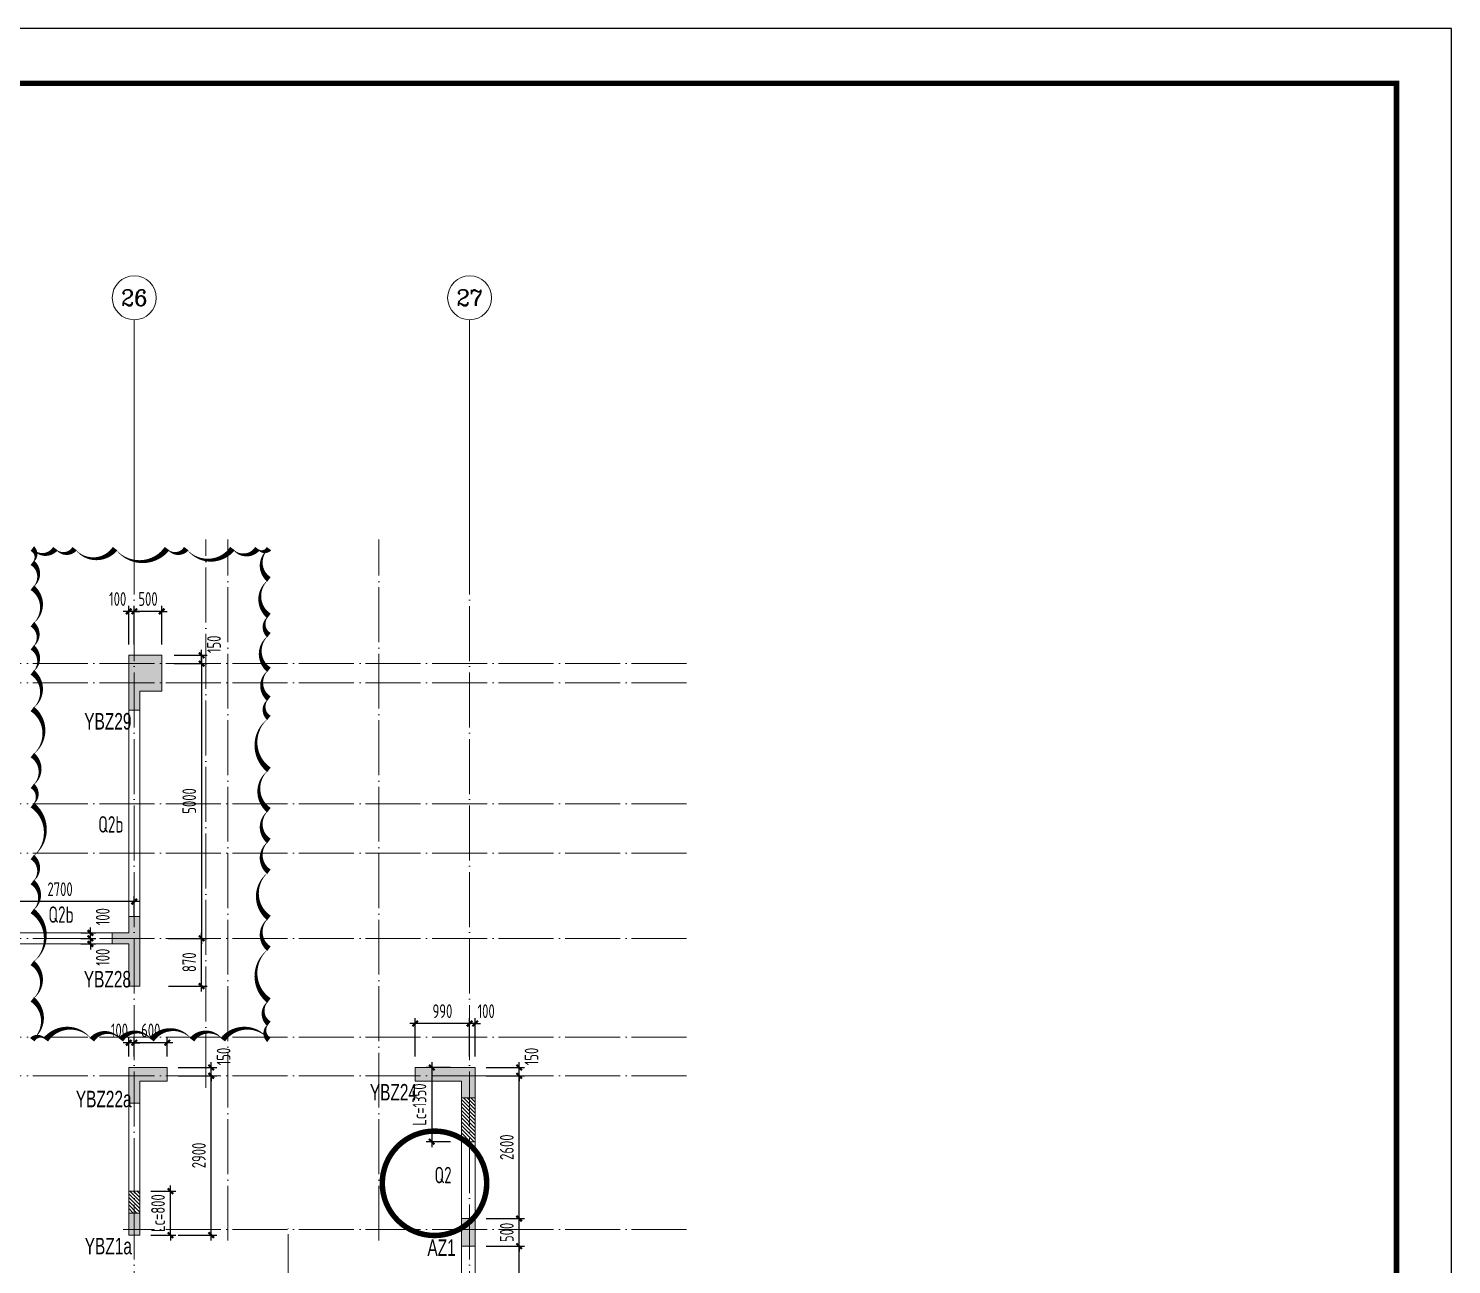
# Model space of a CAD drawing. Extents: x -129922 to 1190196, y -520662 to 139923.
# Drawn here: x 331230 to 357113, y -172309 to -149817 of the extents above; entities that cross this region are included whole.
import ezdxf
from ezdxf.enums import TextEntityAlignment as Align

# ---------------------------------------------------------------- set-up
doc = ezdxf.new("R2010")
doc.units = 0
doc.header["$LTSCALE"] = 1000
doc.header["$MEASUREMENT"] = 0
doc.linetypes.add('DOTE', pattern=[2.42, 2, -0.2, 0.02, -0.2])
for name, color, linetype, lineweight in [('A-标注-轴号', 3, 'Continuous', 15), ('A-标注-轴号文字', 7, 'Continuous', 15), ('A-轴线-塔楼', 1, 'DOTE', 9), ('A-轴线-隔墙', 41, 'DOTE', 9), ('S-基础-HATCH', 251, 'Continuous', 20), ('S-墙柱-COLU', 50, 'Continuous', 20), ('S-墙柱-DIM', 3, 'Continuous', 20), ('S-墙柱-Lc填充', 8, 'Continuous', 9), ('S-墙柱-WALL', 6, 'Continuous', 20), ('S-墙柱-编号', 4, 'Continuous', 20), ('S-板-文字', 7, 'Continuous', 20), ('S-通用-TEXT', 7, 'Continuous', 20)]:
    doc.layers.add(name, color=color, linetype=linetype, lineweight=lineweight)
doc.layers.add('S-活动层-非打印1', color=170, linetype='Continuous', lineweight=20, plot=False)
doc.layers.add('Tc', color=60, linetype='Continuous', plot=False)
doc.layers.add('Y-云图图框', color=7, linetype='Continuous')
doc.styles.add('_TCH_AXIS', font='COMPLEX.shx', dxfattribs={"bigfont": 'hztxt.shx'})
doc.styles.add('_YT_Name', font='', dxfattribs={"width": 0.8})
doc.styles.add('_YT_Sign_Text', font='ros.shx', dxfattribs={"width": 0.8, "bigfont": 'hztxt.shx'})
doc.styles.add('BW_Dim', font='Bweng.shx', dxfattribs={"width": 0.7, "bigfont": 'hztxt.shx'})
doc.styles.add('COMPLEX', font='COMPLEX')
doc.styles.get("Standard").update_dxf_attribs({"font": 'gbenor.shx', "bigfont": 'gbcbig.shx'})
doc.styles.add('TSSD_Dimension', font='tssdeng.shx', dxfattribs={"width": 0.7, "bigfont": 'HZTXT.SHX'})
doc.styles.add('TSSD_Rein', font='tssdeng.shx', dxfattribs={"width": 0.7, "bigfont": 'hztxt.shx'})
doc.styles.add('TSSD_REIN_T3', font='tssdeng.shx', dxfattribs={"width": 0.7, "bigfont": 'hztxt.shx'})
doc.styles.get('_YT_Name').set_extended_font_data('SimHei')
doc.dimstyles.new('_TCH_ARCH&&100', dxfattribs={"dimtxt": 250, "dimasz": 100, "dimexe": 100, "dimexo": 100, "dimgap": 100, "dimtad": 1, "dimdec": 0, "dimzin": 0, "dimdsep": 46, "dimtxsty": 'TSSD_REIN_T3', "dimblk": 'ARCHTICK', "dimcen": 0.09, "dimclrt": 7, "dimazin": 2, "dimtfac": 1, "dimtdec": 0, "dimtix": 1, "dimtmove": 2, "dimatfit": 3, "dimfxl": 0, "dimtolj": 1, "dimtzin": 0, "dimarcsym": 0})
doc.dimstyles.new('TSSD_100_100', dxfattribs={"dimtxt": 250, "dimasz": 100, "dimexe": 100, "dimexo": 200, "dimgap": 100, "dimtad": 1, "dimdec": 0, "dimzin": 0, "dimdsep": 46, "dimtxsty": 'TSSD_Dimension', "dimblk": 'ARCHTICK', "dimcen": 0, "dimdle": 100, "dimclrt": 7, "dimadec": 0, "dimazin": 0, "dimtfac": 1, "dimtdec": 0, "dimtix": 1, "dimtmove": 2, "dimatfit": 0, "dimfxl": 0, "dimtolj": 1, "dimtzin": 0, "dimarcsym": 0})

# ---------------------------------------------------------------- blocks, each defined once
blk = doc.blocks.new('ECMCTK_A1_横_单行图名--0')
at = {"color": 4}
blk.add_lwpolyline([(0, 0), (841, 0), (841, 594), (0, 594)], close=True, dxfattribs=at)
at = {"const_width": 1}
blk.add_lwpolyline([(25, 10), (831, 10), (831, 584), (25, 584)], close=True, dxfattribs=at)
at = {"color": 80, "flags": 3}
for tag, height, p in [('YTHQINS', 3, (34.31, 585.5)), ('ECMCKEY', 3, (292.07, 288.23)), ('YTTQINS', 5.62, (848.03, 12.81)), ('YTFRAME', 3, (652.76, 5.84)), ('YTBARCODE_T1', 3, (749.78, 5.95))]:
    blk.add_attdef(tag, text='', height=height, dxfattribs=at).set_placement(p, align=Align.MIDDLE_CENTER)
for tag, height, style, width, p in [('证书编号', 4, '_YT_Sign_Text', 0.8, (708.87, 43.81)), ('审查批准号', 4, '_YT_Sign_Text', 0.8, (761.06, 43.81)), ('工程号', 4, '_YT_Sign_Text', 0.5, (804.08, 44.12)), ('设计单位', 6, '_YT_Name', 0.8, (623.75, 38.6)), ('建设单位', 4, '_YT_Sign_Text', 0.8, (734.96, 36.11)), ('阶段', 4, '_YT_Sign_Text', 0.8, (804.08, 35.81)), ('项目号', 4, '_YT_Sign_Text', 0.5, (822.08, 33.72)), ('项目名称', 4, '_YT_Sign_Text', 0.8, (734.96, 28.11)), ('专业', 4, '_YT_Sign_Text', 0.8, (804.08, 27.31)), ('图纸编号', 4, '_YT_Sign_Text', 0.5, (803.93, 19.36)), ('图纸名称', 4.5, '_YT_Name', 0.8, (735.39, 15.06)), ('出图比例', 4.2, '_YT_Sign_Text', 0.8, (681.82, 11.78)), ('日期', 4, '_YT_Sign_Text', 0.5, (803.88, 12.13)), ('版本号', 4, '_YT_Sign_Text', 0.8, (822.08, 13))]:
    blk.add_attdef(tag, text='', height=height, dxfattribs=dict(style=style, width=width)).set_placement(p, align=Align.CENTER)
at = {"style": '_YT_Sign_Text', "width": 0.8, "flags": 3}
for tag, p, height in [('[审定人]', (590.95, 27.81), 4.1), ('{审定人}', (605.87, 26.45), 6.24), ('[校对人]', (642.23, 27.82), 4.1), ('{校对人}', (658.35, 26.53), 6.24), ('[审核人]', (591.01, 19.76), 4.1), ('{审核人}', (606.98, 18.44), 6.24), ('[设计人]', (642.47, 20.21), 4.1), ('{设计人}', (658.48, 18.54), 6.24), ('[项目负责人]', (590.78, 12.01), 4.1), ('{项目负责人}', (608.28, 10.72), 6.24), ('[专业负责人]', (642.74, 11.77), 4.1), ('{专业负责人}', (658.58, 10.36), 6.24)]:
    blk.add_attdef(tag, p, '', height=height, dxfattribs=at)
at = {"color": 80, "flags": 3}
for tag, p in [('YTBZSIT', (25, 10)), ('EXT_TK_LEFT', (25, 10)), ('YTQRCODE', (551.04, 11.91))]:
    blk.add_attdef(tag, p, '', height=3, dxfattribs=at)
blk = doc.blocks.new('_AXISO')
blk.add_circle((0, 0), 0.5)
at = {"layer": 'S-板-文字', "style": 'COMPLEX', "width": 1.041667}
blk.add_attdef('A', text='', height=0.56, dxfattribs=at).set_placement((-0.25, -0.28), (0.25, -0.28), align=Align.FIT)
blk = doc.blocks.new('ZHOUWANG3')
at = {"layer": 'A-标注-轴号'}
for p, q in [((129752, 248942), (129752, 252942)), ((135852, 248942), (135852, 252942))]:
    blk.add_line(p, q, dxfattribs=at)
at = {"layer": 'A-轴线-塔楼', "linetype": 'DOTE', "ltscale": 0.5}
for p, q in [((129752, 248942), (129752, 226834)), ((135852, 248942), (135852, 226834)), ((139798, 246686), (85362, 246686)), ((139798, 246336), (121152, 246336)), ((139798, 244136), (121152, 244136)), ((139798, 243236), (85362, 243236)), ((139798, 241686), (85362, 241686)), ((139798, 239886), (85362, 239886)), ((139798, 239186), (85362, 239186))]:
    blk.add_line(p, q, dxfattribs=at)
at = {"layer": 'A-轴线-隔墙', "ltscale": 0.5}
for p, q in [((131052, 238966), (131052, 248942)), ((131452, 236186), (131452, 248942)), ((134202, 236186), (134202, 248942)), ((139798, 236386), (129552, 236386)), ((132552, 226834), (132552, 236486))]:
    blk.add_line(p, q, dxfattribs=at)
at = {"layer": 'A-标注-轴号'}
ref = blk.add_blockref('_AXISO', (129752, 253342), dxfattribs=dict(at, xscale=800, yscale=800, zscale=800))
ref.add_attrib('A', '26', dxfattribs={"layer": 'A-标注-轴号文字', "height": 294.3, "style": '_TCH_AXIS'}).set_placement((129514, 253195), (129990, 253195), align=Align.FIT)
ref = blk.add_blockref('_AXISO', (135852, 253342), dxfattribs=dict(at, xscale=800, yscale=800, zscale=800))
ref.add_attrib('A', '27', dxfattribs={"layer": 'A-标注-轴号文字', "height": 294.3, "style": '_TCH_AXIS'}).set_placement((135614, 253195), (136090, 253195), align=Align.FIT)
blk = doc.blocks.new('_ArchTick')
at = {"color": 0, "linetype": 'ByBlock', "const_width": 0.4}
blk.add_lwpolyline([(-0.5, -0.5), (0.5, 0.5)], dxfattribs=at)
blk = doc.blocks.new('*D1964')
at = {"layer": 'Defpoints', "color": 0, "transparency": 16777216}
for p in [(333255, -170974), (333812, -170974), (333255, -171774)]:
    blk.add_point(p, dxfattribs=at)
at = {"layer": 'S-墙柱-DIM', "color": 0, "lineweight": -2, "transparency": 16777216}
for p, q in [((333455, -170974), (333912, -170974)), ((333812, -170974), (333812, -170874)), ((333812, -171774), (333812, -170974)), ((333455, -171774), (333912, -171774)), ((333812, -171774), (333812, -171874))]:
    blk.add_line(p, q, dxfattribs=at)
at = {"layer": 'S-墙柱-DIM', "color": 0, "lineweight": -2, "transparency": 16777216, "xscale": 100, "yscale": 100, "zscale": 100}
for p, rotation in [((333812, -170974), 270), ((333812, -171774), 90)]:
    blk.add_blockref('_ArchTick', p, dxfattribs=dict(at, rotation=rotation))
at = {"layer": 'S-墙柱-DIM', "color": 7, "transparency": 16777216, "insert": (333587, -171374), "char_height": 250, "attachment_point": 5, "rotation": 90, "style": 'TSSD_Dimension'}
blk.add_mtext('\\A1;Lc=800', dxfattribs=at)
blk = doc.blocks.new('*D1965')
at = {"layer": 'Defpoints', "color": 0, "transparency": 16777216}
for p in [(339105, -168724), (338566, -170074), (339105, -170074)]:
    blk.add_point(p, dxfattribs=at)
at = {"layer": 'S-墙柱-DIM', "color": 0, "lineweight": -2, "transparency": 16777216}
for p, q in [((338905, -168724), (338466, -168724)), ((338566, -168624), (338566, -170174)), ((338905, -170074), (338466, -170074))]:
    blk.add_line(p, q, dxfattribs=at)
at = {"layer": 'S-墙柱-DIM', "color": 0, "lineweight": -2, "transparency": 16777216, "xscale": 100, "yscale": 100, "zscale": 100}
for p, rotation in [((338566, -168724), 90), ((338566, -170074), 270)]:
    blk.add_blockref('_ArchTick', p, dxfattribs=dict(at, rotation=rotation))
at = {"layer": 'S-墙柱-DIM', "color": 7, "transparency": 16777216, "insert": (338341, -169399), "char_height": 250, "attachment_point": 5, "rotation": 90, "style": 'TSSD_Dimension'}
blk.add_mtext('\\A1;Lc=1350', dxfattribs=at)
blk = doc.blocks.new('*D1976')
at = {"layer": 'Defpoints', "color": 0, "transparency": 16777216}
for p in [(339355, -171974), (340155, -171974), (339355, -176474)]:
    blk.add_point(p, dxfattribs=at)
at = {"layer": 'S-墙柱-DIM', "color": 0, "lineweight": -2, "transparency": 16777216}
for p, q in [((339555, -171974), (340255, -171974)), ((340155, -176574), (340155, -171874)), ((339555, -176474), (340255, -176474))]:
    blk.add_line(p, q, dxfattribs=at)
at = {"layer": 'S-墙柱-DIM', "color": 0, "lineweight": -2, "transparency": 16777216, "xscale": 100, "yscale": 100, "zscale": 100}
for p, rotation in [((340155, -171974), 90), ((340155, -176474), 270)]:
    blk.add_blockref('_ArchTick', p, dxfattribs=dict(at, rotation=rotation))
at = {"layer": 'S-墙柱-DIM', "color": 7, "transparency": 16777216, "insert": (339930, -174224), "char_height": 250, "attachment_point": 5, "rotation": 90, "style": 'TSSD_Dimension'}
blk.add_mtext('\\A1;4500', dxfattribs=at)
blk = doc.blocks.new('*D1977')
at = {"layer": 'Defpoints', "color": 0, "transparency": 16777216}
for p in [(339355, -171474), (340155, -171474), (339355, -171974)]:
    blk.add_point(p, dxfattribs=at)
at = {"layer": 'S-墙柱-DIM', "color": 0, "lineweight": -2, "transparency": 16777216}
for p, q in [((339555, -171474), (340255, -171474)), ((340155, -171474), (340155, -171374)), ((340155, -171974), (340155, -171474)), ((339555, -171974), (340255, -171974)), ((340155, -171974), (340155, -172074))]:
    blk.add_line(p, q, dxfattribs=at)
at = {"layer": 'S-墙柱-DIM', "color": 0, "lineweight": -2, "transparency": 16777216, "xscale": 100, "yscale": 100, "zscale": 100}
for p, rotation in [((340155, -171474), 270), ((340155, -171974), 90)]:
    blk.add_blockref('_ArchTick', p, dxfattribs=dict(at, rotation=rotation))
at = {"layer": 'S-墙柱-DIM', "color": 7, "transparency": 16777216, "insert": (339930, -171724), "char_height": 250, "attachment_point": 5, "rotation": 90, "style": 'TSSD_Dimension'}
blk.add_mtext('\\A1;500', dxfattribs=at)
blk = doc.blocks.new('*D2024')
at = {"layer": 'Defpoints', "color": 0, "transparency": 16777216}
for p in [(330455, -165705), (330455, -166127), (333155, -166177)]:
    blk.add_point(p, dxfattribs=at)
at = {"layer": 'S-墙柱-DIM', "color": 0, "lineweight": -2, "transparency": 16777216}
for p, q in [((330455, -165927), (330455, -165605)), ((333155, -165977), (333155, -165605)), ((333255, -165705), (330355, -165705))]:
    blk.add_line(p, q, dxfattribs=at)
at = {"layer": 'S-墙柱-DIM', "color": 0, "lineweight": -2, "transparency": 16777216, "xscale": 100, "yscale": 100, "zscale": 100, "rotation": 180}
blk.add_blockref('_ArchTick', (330455, -165705), dxfattribs=at)
at = {"layer": 'S-墙柱-DIM', "color": 0, "lineweight": -2, "transparency": 16777216, "xscale": 100, "yscale": 100, "zscale": 100}
blk.add_blockref('_ArchTick', (333155, -165705), dxfattribs=at)
at = {"layer": 'S-墙柱-DIM', "color": 7, "transparency": 16777216, "insert": (331805, -165480), "char_height": 250, "attachment_point": 5, "style": 'TSSD_Dimension'}
blk.add_mtext('\\A1;2700', dxfattribs=at)
blk = doc.blocks.new('*D2026')
at = {"layer": 'Defpoints', "color": 0, "transparency": 16777216}
for p in [(333055, -160424), (333055, -161224), (333155, -161224)]:
    blk.add_point(p, dxfattribs=at)
at = {"layer": 'S-墙柱-DIM', "color": 0, "lineweight": -2, "transparency": 16777216}
for p, q in [((333055, -160424), (332955, -160424)), ((333055, -161024), (333055, -160324)), ((333155, -160424), (333055, -160424)), ((333155, -161024), (333155, -160324)), ((333155, -160424), (333255, -160424))]:
    blk.add_line(p, q, dxfattribs=at)
at = {"layer": 'S-墙柱-DIM', "color": 0, "lineweight": -2, "transparency": 16777216, "xscale": 100, "yscale": 100, "zscale": 100}
blk.add_blockref('_ArchTick', (333055, -160424), dxfattribs=at)
at = {"layer": 'S-墙柱-DIM', "color": 0, "lineweight": -2, "transparency": 16777216, "xscale": 100, "yscale": 100, "zscale": 100, "rotation": 180}
blk.add_blockref('_ArchTick', (333155, -160424), dxfattribs=at)
at = {"layer": 'S-墙柱-DIM', "color": 7, "transparency": 16777216, "insert": (332853, -160199), "char_height": 250, "attachment_point": 5, "style": 'TSSD_Dimension'}
blk.add_mtext('\\A1;100', dxfattribs=at)
blk = doc.blocks.new('*D2027')
at = {"layer": 'Defpoints', "color": 0, "transparency": 16777216}
for p in [(333155, -160424), (333155, -161224), (333655, -161224)]:
    blk.add_point(p, dxfattribs=at)
at = {"layer": 'S-墙柱-DIM', "color": 0, "lineweight": -2, "transparency": 16777216}
for p, q in [((333155, -160424), (333055, -160424)), ((333155, -161024), (333155, -160324)), ((333655, -160424), (333155, -160424)), ((333655, -161024), (333655, -160324)), ((333655, -160424), (333755, -160424))]:
    blk.add_line(p, q, dxfattribs=at)
at = {"layer": 'S-墙柱-DIM', "color": 0, "lineweight": -2, "transparency": 16777216, "xscale": 100, "yscale": 100, "zscale": 100}
blk.add_blockref('_ArchTick', (333155, -160424), dxfattribs=at)
at = {"layer": 'S-墙柱-DIM', "color": 0, "lineweight": -2, "transparency": 16777216, "xscale": 100, "yscale": 100, "zscale": 100, "rotation": 180}
blk.add_blockref('_ArchTick', (333655, -160424), dxfattribs=at)
at = {"layer": 'S-墙柱-DIM', "color": 7, "transparency": 16777216, "insert": (333405, -160199), "char_height": 250, "attachment_point": 5, "style": 'TSSD_Dimension'}
blk.add_mtext('\\A1;500', dxfattribs=at)
blk = doc.blocks.new('*D2028')
at = {"layer": 'Defpoints', "color": 0, "transparency": 16777216}
for p in [(333680, -161224), (334380, -161224), (333680, -161374)]:
    blk.add_point(p, dxfattribs=at)
at = {"layer": 'S-墙柱-DIM', "color": 0, "lineweight": -2, "transparency": 16777216}
for p, q in [((333880, -161224), (334480, -161224)), ((334380, -161224), (334380, -161124)), ((334380, -161374), (334380, -161224)), ((333880, -161374), (334480, -161374)), ((334380, -161374), (334380, -161474))]:
    blk.add_line(p, q, dxfattribs=at)
at = {"layer": 'S-墙柱-DIM', "color": 0, "lineweight": -2, "transparency": 16777216, "xscale": 100, "yscale": 100, "zscale": 100}
for p, rotation in [((334380, -161224), 270), ((334380, -161374), 90)]:
    blk.add_blockref('_ArchTick', p, dxfattribs=dict(at, rotation=rotation))
at = {"layer": 'S-墙柱-DIM', "color": 7, "transparency": 16777216, "insert": (334605, -161024), "char_height": 250, "attachment_point": 5, "rotation": 90, "style": 'TSSD_Dimension'}
blk.add_mtext('\\A1;150', dxfattribs=at)
blk = doc.blocks.new('*D2029')
at = {"layer": 'Defpoints', "color": 0, "transparency": 16777216}
for p in [(334065, -161374), (334065, -166374), (334380, -166374)]:
    blk.add_point(p, dxfattribs=at)
at = {"layer": 'S-墙柱-DIM', "color": 0, "lineweight": -2, "transparency": 16777216}
for p, q in [((334265, -161374), (334480, -161374)), ((334380, -161274), (334380, -166474)), ((334265, -166374), (334480, -166374))]:
    blk.add_line(p, q, dxfattribs=at)
at = {"layer": 'S-墙柱-DIM', "color": 0, "lineweight": -2, "transparency": 16777216, "xscale": 100, "yscale": 100, "zscale": 100}
for p, rotation in [((334380, -161374), 90), ((334380, -166374), 270)]:
    blk.add_blockref('_ArchTick', p, dxfattribs=dict(at, rotation=rotation))
at = {"layer": 'S-墙柱-DIM', "color": 7, "transparency": 16777216, "insert": (334155, -163874), "char_height": 250, "attachment_point": 5, "rotation": 90, "style": 'TSSD_Dimension'}
blk.add_mtext('\\A1;5000', dxfattribs=at)
blk = doc.blocks.new('*D2030')
at = {"layer": 'Defpoints', "color": 0, "transparency": 16777216}
for p in [(333580, -166374), (334380, -166374), (333580, -167244)]:
    blk.add_point(p, dxfattribs=at)
at = {"layer": 'S-墙柱-DIM', "color": 0, "lineweight": -2, "transparency": 16777216}
for p, q in [((333780, -166374), (334480, -166374)), ((334380, -167344), (334380, -166274)), ((333780, -167244), (334480, -167244))]:
    blk.add_line(p, q, dxfattribs=at)
at = {"layer": 'S-墙柱-DIM', "color": 0, "lineweight": -2, "transparency": 16777216, "xscale": 100, "yscale": 100, "zscale": 100}
for p, rotation in [((334380, -166374), 90), ((334380, -167244), 270)]:
    blk.add_blockref('_ArchTick', p, dxfattribs=dict(at, rotation=rotation))
at = {"layer": 'S-墙柱-DIM', "color": 7, "transparency": 16777216, "insert": (334155, -166809), "char_height": 250, "attachment_point": 5, "rotation": 90, "style": 'TSSD_Dimension'}
blk.add_mtext('\\A1;870', dxfattribs=at)
blk = doc.blocks.new('*D2031')
at = {"layer": 'Defpoints', "color": 0, "transparency": 16777216}
for p in [(333055, -168273), (333055, -168724), (333155, -168724)]:
    blk.add_point(p, dxfattribs=at)
at = {"layer": 'S-墙柱-DIM', "color": 0, "lineweight": -2, "transparency": 16777216}
for p, q in [((333055, -168524), (333055, -168173)), ((333155, -168524), (333155, -168173)), ((333055, -168273), (332955, -168273)), ((333155, -168273), (333055, -168273)), ((333155, -168273), (333255, -168273))]:
    blk.add_line(p, q, dxfattribs=at)
at = {"layer": 'S-墙柱-DIM', "color": 0, "lineweight": -2, "transparency": 16777216, "xscale": 100, "yscale": 100, "zscale": 100}
blk.add_blockref('_ArchTick', (333055, -168273), dxfattribs=at)
at = {"layer": 'S-墙柱-DIM', "color": 0, "lineweight": -2, "transparency": 16777216, "xscale": 100, "yscale": 100, "zscale": 100, "rotation": 180}
blk.add_blockref('_ArchTick', (333155, -168273), dxfattribs=at)
at = {"layer": 'S-墙柱-DIM', "color": 7, "transparency": 16777216, "insert": (332885, -168048), "char_height": 250, "attachment_point": 5, "style": 'TSSD_Dimension'}
blk.add_mtext('\\A1;100', dxfattribs=at)
blk = doc.blocks.new('*D2032')
at = {"layer": 'Defpoints', "color": 0, "transparency": 16777216}
for p in [(333155, -168273), (333155, -168724), (333755, -168724)]:
    blk.add_point(p, dxfattribs=at)
at = {"layer": 'S-墙柱-DIM', "color": 0, "lineweight": -2, "transparency": 16777216}
for p, q in [((333155, -168524), (333155, -168173)), ((333755, -168524), (333755, -168173)), ((333855, -168273), (333055, -168273))]:
    blk.add_line(p, q, dxfattribs=at)
at = {"layer": 'S-墙柱-DIM', "color": 0, "lineweight": -2, "transparency": 16777216, "xscale": 100, "yscale": 100, "zscale": 100, "rotation": 180}
blk.add_blockref('_ArchTick', (333155, -168273), dxfattribs=at)
at = {"layer": 'S-墙柱-DIM', "color": 0, "lineweight": -2, "transparency": 16777216, "xscale": 100, "yscale": 100, "zscale": 100}
blk.add_blockref('_ArchTick', (333755, -168273), dxfattribs=at)
at = {"layer": 'S-墙柱-DIM', "color": 7, "transparency": 16777216, "insert": (333455, -168048), "char_height": 250, "attachment_point": 5, "style": 'TSSD_Dimension'}
blk.add_mtext('\\A1;600', dxfattribs=at)
blk = doc.blocks.new('*D2033')
at = {"layer": 'Defpoints', "color": 0, "transparency": 16777216}
for p in [(333755, -168724), (334555, -168724), (333755, -168874)]:
    blk.add_point(p, dxfattribs=at)
at = {"layer": 'S-墙柱-DIM', "color": 0, "lineweight": -2, "transparency": 16777216}
for p, q in [((333955, -168724), (334655, -168724)), ((334555, -168724), (334555, -168624)), ((334555, -168874), (334555, -168724)), ((333955, -168874), (334655, -168874)), ((334555, -168874), (334555, -168974))]:
    blk.add_line(p, q, dxfattribs=at)
at = {"layer": 'S-墙柱-DIM', "color": 0, "lineweight": -2, "transparency": 16777216, "xscale": 100, "yscale": 100, "zscale": 100}
for p, rotation in [((334555, -168724), 270), ((334555, -168874), 90)]:
    blk.add_blockref('_ArchTick', p, dxfattribs=dict(at, rotation=rotation))
at = {"layer": 'S-墙柱-DIM', "color": 7, "transparency": 16777216, "insert": (334780, -168524), "char_height": 250, "attachment_point": 5, "rotation": 90, "style": 'TSSD_Dimension'}
blk.add_mtext('\\A1;150', dxfattribs=at)
blk = doc.blocks.new('*D2034')
at = {"layer": 'Defpoints', "color": 0, "transparency": 16777216}
for p in [(333755, -168874), (334555, -168874), (333755, -171774)]:
    blk.add_point(p, dxfattribs=at)
at = {"layer": 'S-墙柱-DIM', "color": 0, "lineweight": -2, "transparency": 16777216}
for p, q in [((333955, -168874), (334655, -168874)), ((334555, -171874), (334555, -168774)), ((333955, -171774), (334655, -171774))]:
    blk.add_line(p, q, dxfattribs=at)
at = {"layer": 'S-墙柱-DIM', "color": 0, "lineweight": -2, "transparency": 16777216, "xscale": 100, "yscale": 100, "zscale": 100}
for p, rotation in [((334555, -168874), 90), ((334555, -171774), 270)]:
    blk.add_blockref('_ArchTick', p, dxfattribs=dict(at, rotation=rotation))
at = {"layer": 'S-墙柱-DIM', "color": 7, "transparency": 16777216, "insert": (334330, -170324), "char_height": 250, "attachment_point": 5, "rotation": 90, "style": 'TSSD_Dimension'}
blk.add_mtext('\\A1;2900', dxfattribs=at)
blk = doc.blocks.new('*D2041')
at = {"layer": 'Defpoints', "color": 0, "transparency": 16777216}
for p in [(338265, -167924), (338265, -168724), (339255, -168724)]:
    blk.add_point(p, dxfattribs=at)
at = {"layer": 'S-墙柱-DIM', "color": 0, "lineweight": -2, "transparency": 16777216}
for p, q in [((339355, -167924), (338165, -167924)), ((338265, -168524), (338265, -167824)), ((339255, -168524), (339255, -167824))]:
    blk.add_line(p, q, dxfattribs=at)
at = {"layer": 'S-墙柱-DIM', "color": 0, "lineweight": -2, "transparency": 16777216, "xscale": 100, "yscale": 100, "zscale": 100, "rotation": 180}
blk.add_blockref('_ArchTick', (338265, -167924), dxfattribs=at)
at = {"layer": 'S-墙柱-DIM', "color": 0, "lineweight": -2, "transparency": 16777216, "xscale": 100, "yscale": 100, "zscale": 100}
blk.add_blockref('_ArchTick', (339255, -167924), dxfattribs=at)
at = {"layer": 'S-墙柱-DIM', "color": 7, "transparency": 16777216, "insert": (338760, -167699), "char_height": 250, "attachment_point": 5, "style": 'TSSD_Dimension'}
blk.add_mtext('\\A1;990', dxfattribs=at)
blk = doc.blocks.new('*D2042')
at = {"layer": 'Defpoints', "color": 0, "transparency": 16777216}
for p in [(339255, -167924), (339255, -168724), (339355, -168724)]:
    blk.add_point(p, dxfattribs=at)
at = {"layer": 'S-墙柱-DIM', "color": 0, "lineweight": -2, "transparency": 16777216}
for p, q in [((339255, -167924), (339155, -167924)), ((339255, -168524), (339255, -167824)), ((339355, -167924), (339255, -167924)), ((339355, -168524), (339355, -167824)), ((339355, -167924), (339455, -167924))]:
    blk.add_line(p, q, dxfattribs=at)
at = {"layer": 'S-墙柱-DIM', "color": 0, "lineweight": -2, "transparency": 16777216, "xscale": 100, "yscale": 100, "zscale": 100}
blk.add_blockref('_ArchTick', (339255, -167924), dxfattribs=at)
at = {"layer": 'S-墙柱-DIM', "color": 0, "lineweight": -2, "transparency": 16777216, "xscale": 100, "yscale": 100, "zscale": 100, "rotation": 180}
blk.add_blockref('_ArchTick', (339355, -167924), dxfattribs=at)
at = {"layer": 'S-墙柱-DIM', "color": 7, "transparency": 16777216, "insert": (339555, -167699), "char_height": 250, "attachment_point": 5, "style": 'TSSD_Dimension'}
blk.add_mtext('\\A1;100', dxfattribs=at)
blk = doc.blocks.new('*D2043')
at = {"layer": 'Defpoints', "color": 0, "transparency": 16777216}
for p in [(339355, -168724), (340155, -168724), (339355, -168874)]:
    blk.add_point(p, dxfattribs=at)
at = {"layer": 'S-墙柱-DIM', "color": 0, "lineweight": -2, "transparency": 16777216}
for p, q in [((339555, -168724), (340255, -168724)), ((340155, -168724), (340155, -168624)), ((340155, -168874), (340155, -168724)), ((339555, -168874), (340255, -168874)), ((340155, -168874), (340155, -168974))]:
    blk.add_line(p, q, dxfattribs=at)
at = {"layer": 'S-墙柱-DIM', "color": 0, "lineweight": -2, "transparency": 16777216, "xscale": 100, "yscale": 100, "zscale": 100}
for p, rotation in [((340155, -168724), 270), ((340155, -168874), 90)]:
    blk.add_blockref('_ArchTick', p, dxfattribs=dict(at, rotation=rotation))
at = {"layer": 'S-墙柱-DIM', "color": 7, "transparency": 16777216, "insert": (340380, -168524), "char_height": 250, "attachment_point": 5, "rotation": 90, "style": 'TSSD_Dimension'}
blk.add_mtext('\\A1;150', dxfattribs=at)
blk = doc.blocks.new('*D2044')
at = {"layer": 'Defpoints', "color": 0, "transparency": 16777216}
for p in [(339355, -168874), (340155, -168874), (339355, -171474)]:
    blk.add_point(p, dxfattribs=at)
at = {"layer": 'S-墙柱-DIM', "color": 0, "lineweight": -2, "transparency": 16777216}
for p, q in [((339555, -168874), (340255, -168874)), ((340155, -171574), (340155, -168774)), ((339555, -171474), (340255, -171474))]:
    blk.add_line(p, q, dxfattribs=at)
at = {"layer": 'S-墙柱-DIM', "color": 0, "lineweight": -2, "transparency": 16777216, "xscale": 100, "yscale": 100, "zscale": 100}
for p, rotation in [((340155, -168874), 90), ((340155, -171474), 270)]:
    blk.add_blockref('_ArchTick', p, dxfattribs=dict(at, rotation=rotation))
at = {"layer": 'S-墙柱-DIM', "color": 7, "transparency": 16777216, "insert": (339930, -170174), "char_height": 250, "attachment_point": 5, "rotation": 90, "style": 'TSSD_Dimension'}
blk.add_mtext('\\A1;2600', dxfattribs=at)
blk = doc.blocks.new('*D2046')
at = {"layer": 'Defpoints', "color": 0, "transparency": 16777216}
for p in [(332084, -166274), (332084, -166374), (332357, -166274)]:
    blk.add_point(p, dxfattribs=at)
at = {"layer": 'S-墙柱-DIM', "color": 0, "lineweight": -2, "transparency": 16777216}
for p, q in [((332184, -166274), (332457, -166274)), ((332184, -166374), (332457, -166374)), ((332357, -166274), (332357, -166174)), ((332357, -166374), (332357, -166274)), ((332357, -166374), (332357, -166474))]:
    blk.add_line(p, q, dxfattribs=at)
at = {"layer": 'S-墙柱-DIM', "color": 0, "lineweight": -2, "transparency": 16777216, "xscale": 100, "yscale": 100, "zscale": 100}
for p, rotation in [((332357, -166274), 270), ((332357, -166374), 90)]:
    blk.add_blockref('_ArchTick', p, dxfattribs=dict(at, rotation=rotation))
at = {"layer": 'S-墙柱-DIM', "color": 7, "transparency": 16777216, "insert": (332582, -165980), "char_height": 250, "attachment_point": 5, "rotation": 90, "style": 'TSSD_REIN_T3'}
blk.add_mtext('\\A1;100', dxfattribs=at)
blk = doc.blocks.new('*D2047')
at = {"layer": 'Defpoints', "color": 0, "transparency": 16777216}
for p in [(332084, -166374), (332357, -166374), (332084, -166474)]:
    blk.add_point(p, dxfattribs=at)
at = {"layer": 'S-墙柱-DIM', "color": 0, "lineweight": -2, "transparency": 16777216}
for p, q in [((332184, -166374), (332457, -166374)), ((332357, -166374), (332357, -166274)), ((332357, -166474), (332357, -166374)), ((332184, -166474), (332457, -166474)), ((332357, -166474), (332357, -166574))]:
    blk.add_line(p, q, dxfattribs=at)
at = {"layer": 'S-墙柱-DIM', "color": 0, "lineweight": -2, "transparency": 16777216, "xscale": 100, "yscale": 100, "zscale": 100}
for p, rotation in [((332357, -166374), 270), ((332357, -166474), 90)]:
    blk.add_blockref('_ArchTick', p, dxfattribs=dict(at, rotation=rotation))
at = {"layer": 'S-墙柱-DIM', "color": 7, "transparency": 16777216, "insert": (332582, -166718), "char_height": 250, "attachment_point": 5, "rotation": 90, "style": 'TSSD_REIN_T3'}
blk.add_mtext('\\A1;100', dxfattribs=at)

msp = doc.modelspace()

# ---------------------------------------------------------------- hatches: boundary and pattern name
at = {"layer": 'S-基础-HATCH', "ltscale": 0.2}
for points in [[(333354.6, -161873.8), (333354.6, -161873.8), (333254.6, -161873.8), (333254.6, -162223.8), (333054.6, -162223.8), (333054.6, -161223.8), (333654.6, -161223.8), (333654.6, -161873.8)], [(333254.6, -165973.8), (333254.6, -167243.8), (333054.6, -167243.8), (333054.6, -166473.8), (332754.6, -166473.8), (332754.6, -166273.8), (333054.6, -166273.8), (333054.6, -165973.8)], [(333254.6, -168973.8), (333754.6, -168973.8), (333754.6, -168723.8), (333054.6, -168723.8), (333054.6, -169373.8), (333254.6, -169373.8)], [(339104.6, -168973.8), (339104.6, -169273.8), (339354.6, -169273.8), (339354.6, -168723.8), (338264.6, -168723.8), (338264.6, -168973.8)], [(333254.6, -171373.8), (333254.6, -171773.8), (333054.6, -171773.8), (333054.6, -171373.8)], [(339354.6, -171473.8), (339104.6, -171473.8), (339104.6, -171973.8), (339354.6, -171973.8)]]:
    msp.add_hatch(color=256, dxfattribs=at).paths.add_polyline_path(points)
at = {"layer": 'S-基础-HATCH'}
msp.add_hatch(color=256, dxfattribs=at).paths.add_polyline_path([(339104.6, -168973.8), (339104.6, -169273.8), (339354.6, -169273.8), (339354.6, -168723.8), (338264.6, -168723.8), (338264.6, -168973.8)])
at = {"layer": 'S-墙柱-Lc填充'}
h = msp.add_hatch(dxfattribs=at)
h.set_pattern_fill('ANSI31', color=256, scale=30, style=0)
h.set_pattern_definition([(135, (-302304.857, -232666.607), (33.6759605, 33.6759605), [])])
h.paths.add_polyline_path([(339354.6, -170073.8), (339104.6, -170073.8), (339104.6, -169273.8), (339354.6, -169273.8)])
h = msp.add_hatch(dxfattribs=at)
h.set_pattern_fill('ANSI31', color=256, scale=30, style=0)
h.set_pattern_definition([(135, (-308304.86, -234366.607), (33.6759605, 33.6759605), [])])
h.paths.add_polyline_path([(333254.6, -170973.8), (333254.6, -171373.8), (333054.6, -171373.8), (333054.6, -170973.8)])

# ---------------------------------------------------------------- linework, layer by layer
at = {"layer": 'S-墙柱-COLU'}
for points in [[(333254.6, -161873.8), (333654.6, -161873.8), (333654.6, -161223.8), (333054.6, -161223.8), (333054.6, -162223.8), (333254.6, -162223.8)], [(333254.6, -167243.8), (333054.6, -167243.8), (333054.6, -166473.8), (332754.6, -166473.8), (332754.6, -166273.8), (333054.6, -166273.8), (333054.6, -165973.8), (333254.6, -165973.8)], [(333254.6, -168973.8), (333754.6, -168973.8), (333754.6, -168723.8), (333054.6, -168723.8), (333054.6, -169373.8), (333254.6, -169373.8)], [(339104.6, -168973.8), (339104.6, -169273.8), (339354.6, -169273.8), (339354.6, -168723.8), (338264.6, -168723.8), (338264.6, -168973.8)], [(333254.6, -171773.8), (333054.6, -171773.8), (333054.6, -171373.8), (333254.6, -171373.8)], [(339354.6, -171473.8), (339104.6, -171473.8), (339104.6, -171973.8), (339354.6, -171973.8)]]:
    msp.add_lwpolyline(points, close=True, dxfattribs=at)
at = {"layer": 'S-墙柱-Lc填充'}
for p, q in [((339354.6, -170073.8), (339104.6, -170073.8)), ((333054.6, -170973.8), (333254.6, -170973.8))]:
    msp.add_line(p, q, dxfattribs=at)
for points in [[(339354.6, -170073.8), (339104.6, -170073.8), (339104.6, -169273.8), (339354.6, -169273.8)], [(333254.6, -171373.8), (333054.6, -171373.8), (333054.6, -170973.8), (333254.6, -170973.8)]]:
    msp.add_lwpolyline(points, close=True, dxfattribs=at)
at = {"layer": 'S-墙柱-WALL'}
for points in [[(333254.6, -161873.8), (333254.6, -167243.8), (333054.6, -167243.8), (333054.6, -166473.8), (330354.6, -166473.8), (330354.6, -166273.8), (330454.6, -166273.8), (330454.6, -166273.8), (333054.6, -166273.8), (333054.6, -161223.8), (333654.6, -161223.8), (333654.6, -161873.8)], [(333754.6, -168973.8), (333254.6, -168973.8), (333254.6, -171773.8), (333054.6, -171773.8), (333054.6, -168723.8), (333754.6, -168723.8)], [(338854.6, -176373.8), (339104.6, -176373.8), (339104.6, -168973.8), (338264.6, -168973.8), (338264.6, -168723.8), (339354.6, -168723.8), (339354.6, -176973.8), (338854.6, -176973.8)]]:
    msp.add_lwpolyline(points, close=True, dxfattribs=at)
at = {"layer": 'S-活动层-非打印1', "color": 1}
msp.add_lwpolyline([(335604.6, -159282.4, 0, 105, 0.5), (335604.6, -159842.4, 0, 105, 0.5), (335604.6, -160507.4, 0, 105, 0.5), (335604.6, -160857.4, 0, 105, 0.5), (335604.6, -161487.4, 0, 105, 0.5), (335604.6, -162012.4, 0, 105, 0.5), (335604.6, -162362.4, 0, 105, 0.5), (335604.6, -163307.4, 0, 105, 0.5), (335604.6, -164042.4, 0, 105, 0.5), (335604.6, -164602.4, 0, 105, 0.5), (335604.6, -165162.4, 0, 105, 0.5), (335604.6, -166002.4, 0, 105, 0.5), (335604.6, -166562.4, 0, 105, 0.5), (335604.6, -167507.4, 0, 105, 0.5), (335604.6, -167927.4, 0, 105, 0.5), (335604.6, -168219.1, 0, 105, 0.5), (334764.6, -168219.1, 0, 105, 0.5), (334204.6, -168219.1, 0, 105, 0.5), (333469.6, -168219.1, 0, 105, 0.5), (332909.6, -168219.1, 0, 105, 0.5), (332384.6, -168219.1, 0, 105, 0.5), (331544.6, -168219.1, 0, 105, 0.5), (331300.7, -168219.1, 0, 105, 0.5), (331300.7, -167484.1, 0, 105, 0.5), (331300.7, -166819.1, 0, 105, 0.5), (331300.7, -165874.1, 0, 105, 0.5), (331300.7, -165349.1, 0, 105, 0.5), (331300.7, -164894.1, 0, 105, 0.5), (331300.7, -163949.1, 0, 105, 0.5), (331300.7, -163599.1, 0, 105, 0.5), (331300.7, -163039.1, 0, 105, 0.5), (331300.7, -162199.1, 0, 105, 0.5), (331300.7, -161534.1, 0, 105, 0.5), (331300.7, -161079.1, 0, 105, 0.5), (331300.7, -160659.1, 0, 105, 0.5), (331300.7, -159994.1, 0, 105, 0.5), (331300.7, -159539.1, 0, 105, 0.5), (331300.7, -159282.4, 0, 105, 0.5), (331720.7, -159282.4, 0, 105, 0.5), (332070.7, -159282.4, 0, 105, 0.5), (332805.7, -159282.4, 0, 105, 0.5), (333750.7, -159282.4, 0, 105, 0.5), (334100.7, -159282.4, 0, 105, 0.5), (334940.7, -159282.4, 0, 105, 0.5), (335395.7, -159282.4, 0, 105, 0.5)], format="xyseb", close=True, dxfattribs=at)
at = {"layer": 'Tc', "const_width": 100}
msp.add_lwpolyline([(337665.5, -170830.9, 1), (339565.5, -170830.9, 1)], format="xyb", close=True, dxfattribs=at)

# ---------------------------------------------------------------- block references
msp.add_blockref('ZHOUWANG3', (203402.7, -408060.2))
at = {"layer": 'Y-云图图框', "xscale": 100, "yscale": 100, "zscale": 100}
msp.add_blockref('ECMCTK_A1_横_单行图名--0', (273013.3, -209217.4), dxfattribs=at)

# ---------------------------------------------------------------- texts
at = {"layer": 'S-墙柱-编号', "style": 'TSSD_Rein', "width": 0.7}
for s, p in [('Q2b', (332499.5, -164449.7)), ('Q2b', (331593.1, -166091.1)), ('Q2', (338615.5, -170830.9))]:
    msp.add_text(s, height=300, dxfattribs=at).set_placement(p)
at = {"layer": 'S-通用-TEXT', "color": 2, "style": 'BW_Dim', "width": 0.7}
for s, p in [('YBZ29', (332245.4, -162273.8)), ('YBZ28', (332237.3, -166967)), ('YBZ22a', (332091.9, -169147.3)), ('YBZ24', (337439.3, -169023.8)), ('YBZ1a', (332253.5, -171823.8))]:
    msp.add_text(s, height=300, dxfattribs=at).set_placement(p, align=Align.TOP_LEFT)
at = {"layer": 'S-通用-TEXT', "style": 'BW_Dim', "width": 0.7}
msp.add_text('AZ1', height=300, dxfattribs=at).set_placement((338486.8, -171853), align=Align.TOP_LEFT)

# ---------------------------------------------------------------- dimensions: what is measured, and where the dimension line sits
at = {"layer": 'S-墙柱-DIM'}
for base, p1, p2, angle, dimstyle, picture, middle, dimtype in [((333054.6, -160423.8), (333154.6, -161223.8), (333054.6, -161223.8), 180, 'TSSD_100_100', '*D2026', (332853, -160198.8), 128), ((334379.6, -161223.8), (333679.6, -161373.8), (333679.6, -161223.8), 90, 'TSSD_100_100', '*D2028', (334604.6, -161023.8), 128), ((332356.9, -166273.8), (332083.7, -166373.8), (332083.7, -166273.8), 90, '_TCH_ARCH&&100', '*D2046', (332581.9, -165979.5), 129), ((332356.9, -166373.8), (332083.7, -166473.8), (332083.7, -166373.8), 90, '_TCH_ARCH&&100', '*D2047', (332581.9, -166718), 129), ((339254.6, -167923.8), (339354.6, -168723.8), (339254.6, -168723.8), 180, 'TSSD_100_100', '*D2042', (339554.6, -167698.8), 128), ((333054.6, -168273.2), (333154.6, -168723.8), (333054.6, -168723.8), 180, 'TSSD_100_100', '*D2031', (332885.4, -168048.2), 128), ((334554.6, -168723.8), (333754.6, -168873.8), (333754.6, -168723.8), 90, 'TSSD_100_100', '*D2033', (334779.6, -168523.8), 128), ((340154.6, -168723.8), (339354.6, -168873.8), (339354.6, -168723.8), 90, 'TSSD_100_100', '*D2043', (340379.6, -168523.8), 128)]:
    dim = msp.add_linear_dim(base=base, p1=p1, p2=p2, angle=angle, dimstyle=dimstyle, dxfattribs=at)
    dim.commit()
    dim.dimension.update_dxf_attribs({"geometry": picture, "text_midpoint": middle, "dimtype": dimtype})
for base, p1, p2, angle, picture, middle in [((333154.6, -160423.8), (333654.6, -161223.8), (333154.6, -161223.8), 180, '*D2027', (333404.6, -160198.8)), ((334379.6, -166373.8), (334064.6, -161373.8), (334064.6, -166373.8), 90, '*D2029', (334154.6, -163873.8)), ((330454.6, -165704.6), (333154.6, -166177.4), (330454.6, -166127.4), 180, '*D2024', (331804.6, -165479.6)), ((334379.6, -166373.8), (333579.6, -167243.8), (333579.6, -166373.8), 90, '*D2030', (334154.6, -166808.8)), ((338264.6, -167923.8), (339254.6, -168723.8), (338264.6, -168723.8), 180, '*D2041', (338759.6, -167698.8)), ((333154.6, -168273.2), (333754.6, -168723.8), (333154.6, -168723.8), 180, '*D2032', (333454.6, -168048.2)), ((334554.6, -168873.8), (333754.6, -171773.8), (333754.6, -168873.8), 90, '*D2034', (334329.6, -170323.8)), ((340154.6, -168873.8), (339354.6, -171473.8), (339354.6, -168873.8), 90, '*D2044', (339929.6, -170173.8)), ((340154.6, -171473.8), (339354.6, -171973.8), (339354.6, -171473.8), 90, '*D1977', (339929.6, -171723.8)), ((340154.6, -171973.8), (339354.6, -176473.8), (339354.6, -171973.8), 90, '*D1976', (339929.6, -174223.8))]:
    dim = msp.add_linear_dim(base=base, p1=p1, p2=p2, angle=angle, dimstyle='TSSD_100_100', dxfattribs=at)
    dim.commit()
    dim.dimension.update_dxf_attribs({"geometry": picture, "text_midpoint": middle})
for base, p1, p2, angle, picture, middle in [((338566.2, -170073.8), (339104.6, -168723.8), (339104.6, -170073.8), 270, '*D1965', (338341.2, -169398.8)), ((333812.1, -170973.8), (333254.6, -171773.8), (333254.6, -170973.8), 90, '*D1964', (333587.1, -171373.8))]:
    dim = msp.add_linear_dim(base=base, p1=p1, p2=p2, angle=angle, text='Lc=<>', dimstyle='TSSD_100_100', dxfattribs=at)
    dim.commit()
    dim.dimension.update_dxf_attribs({"geometry": picture, "text_midpoint": middle})

doc.saveas('drawing.dxf')
